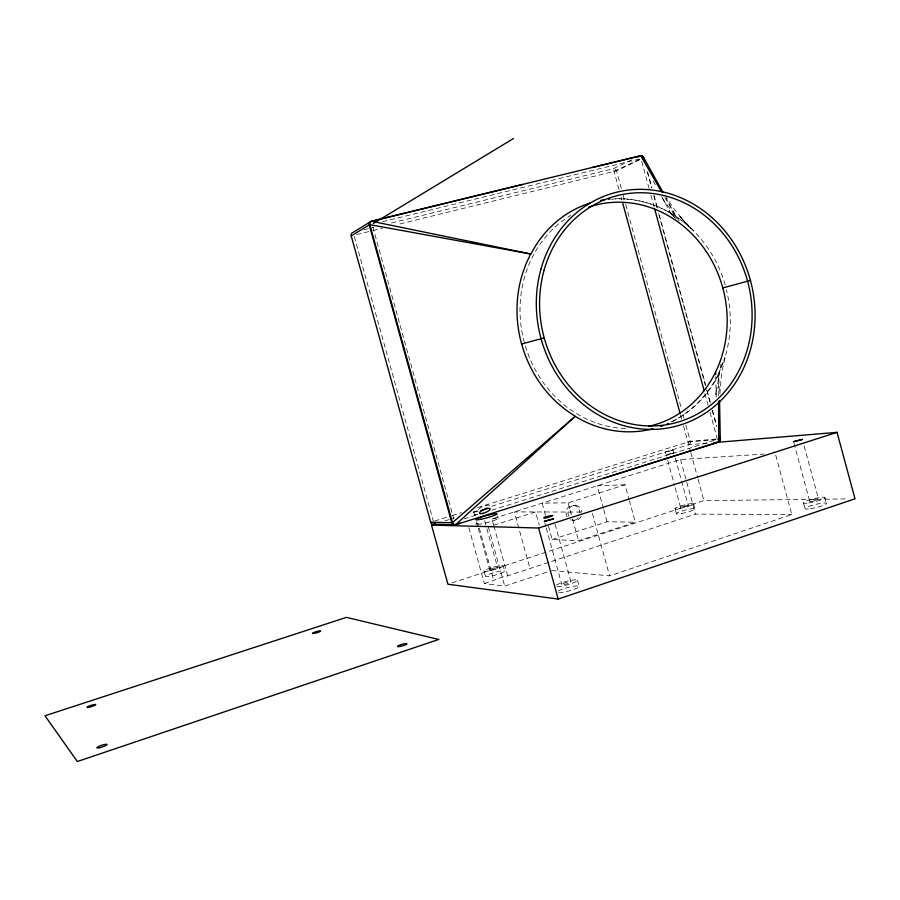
<?xml version="1.0" encoding="UTF-8"?>
<svg xmlns="http://www.w3.org/2000/svg" width="900" height="900" viewBox="0 0 900 900"><rect width="100%" height="100%" fill="white"/><g stroke="black" fill="none" stroke-linecap="round" stroke-linejoin="round"><path stroke-width="0.67" stroke-dasharray="4.5 3.38" d="M718.582 395.831L718.661 373.59C708.413 394.256 691.774 412.076 670.793 421.999M719.887 393.874L721.688 372.24L726.469 352.103A117.248 105.188 75.9 0 0 726.401 289.654M716.119 390.499L715.804 394.886L721.35 361.991M680.512 507.251L688.185 505.238L680.512 507.251L675.011 487.125M478.226 528.266L489.645 569.52L490.455 569.655L497.565 567.394L486.889 528.784M673.886 452.88L666.27 454.95L673.886 452.88L672.952 450.056L665.505 452.036L667.316 458.955M489.656 569.576L493.605 567.877L497.565 567.394M673.121 450.169L665.449 452.093M718.673 373.556L724.916 357.615L718.673 373.556L719.404 394.144M478.058 514.429L474.536 514.957L478.159 513.562M474.536 514.957L473.771 512.033L478.147 510.48M631.643 159.907L613.327 168.683L391.298 223.031M614.059 171.394L639.731 159.21M639.799 159.75L616.511 170.797L397.53 224.539M551.722 570.533L609.592 575.865L791.82 514.541L775.575 454.657M468.866 527.704L484.335 583.56L504.709 586.102L549.113 571.399M484.335 583.56L493.796 580.444A10.957 1.564 -15.3 0 1 507.701 575.865L695.452 514.102L791.82 514.541M548.438 526.061L552.161 539.539L578.554 540.72L635.299 522.202L629.438 500.827M451.912 582.919L703.901 500.647L848.002 498.881M552.161 539.539L607.039 521.752L635.299 522.202M493.582 525.262L535.567 511.965L539.246 525.274M545.467 515.273L542.126 503.145L568.125 502.841L625.039 484.796L629.066 499.489M475.627 524.126L478.001 523.373L478.991 526.95M493.605 524.903L491.974 518.974L680.546 459.517L764.077 454.061M444.881 520.898L454.275 517.961M473.017 512.111L478.373 510.435M491.76 506.25L688.646 444.724L710.134 442.935M463.984 518.895L478.733 514.271M491.816 510.165L717.435 439.47L710.044 412.335M434.734 520.988L450.81 515.97M452.149 515.554L461.52 512.629M477.596 507.611L690.311 441.293L717.21 438.93M478.046 511.335L473.805 512.145M364.061 229.703L373.59 227.362M356.681 234.562L371.666 230.884M373.027 230.558L382.556 228.218M382.59 221.67L639.63 158.951M687.904 442.035L716.096 439.594M611.37 199.237C641.7 196.661 672.255 209.261 693.506 230.782A117.248 105.289 75.9 0 1 725.49 285.829M625.039 484.796L597.173 485.786L603.383 508.433M573.559 505.339L575.483 505.316M581.04 512.066L514.361 511.909L529.988 568.53M572.366 520.369L574.301 520.391M689.366 226.834L679.129 215.708L693.506 230.782L685.046 223.099L675.9 216.315A117.236 105.671 75.1 0 0 612.709 198.877M676.249 218.722L668.194 210.938L675.776 218.61M686.273 223.875L674.347 209.329L666.495 197.662M679.174 220.995L662.164 198.203L664.999 202.646M664.988 197.708L675.877 216.292L665.955 197.73M653.107 180.877L656.494 187.076M661.725 196.661L671.738 214.987M497.565 516.004L498.195 518.231M372.848 226.935L453.848 519.131M354.33 236.588L433.395 521.404M568.125 502.841L572.22 517.725M572.591 519.075L578.554 540.72M577.541 580.252L579.217 586.339M555.064 524.227L570.983 582.008A4.759 0.743 -14.9 0 1 563.884 584.528A4.759 0.743 -14.9 0 1 564.289 583.099A4.759 0.743 -14.9 0 1 570.983 582.075M544.759 522.686L545.873 526.714M546.233 528.053L561.791 584.46M493.942 526.095L507.701 575.865M503.213 565.875A9.956 1.339 -15.3 0 1 488.846 570.949A9.956 1.339 -15.3 0 1 488.756 568.564A9.956 1.339 -15.3 0 1 503.213 565.875L504.675 571.129A9.956 1.373 -15.3 0 1 490.309 576.236A9.956 1.373 -15.3 0 1 490.207 573.795A9.956 1.373 -15.3 0 1 504.675 571.129M488.329 526.928L504.709 586.102M484.673 520.796L486.517 527.456M479.317 528.131L493.796 580.444M476.381 521.618L477.855 526.939M483.998 571.039L485.46 576.293M675.067 508.714L676.451 513.765M603.754 509.76L607.039 521.752M592.425 513.416L609.592 575.865M647.685 172.148L651.87 187.583M653.974 195.289L657.562 208.507M659.351 215.111L705.656 385.155M707.141 390.623L710.426 402.649M712.519 410.299L716.692 425.599M647.168 171.574L651.6 187.841M653.816 195.975L657.135 208.181M658.62 213.604L706.241 388.53M706.613 389.88L709.942 402.086M712.148 410.22L716.58 426.499M641.689 161.336L649.08 188.471M650.925 195.255L654.255 207.472M704.869 393.345L708.199 405.551M621.315 188.381L616.511 170.797A2.812 2.52 68.8 0 0 613.327 168.683L619.234 190.339M623.149 195.143L625.365 203.254M625.736 204.604L681.446 408.836M682.931 414.236L684.034 418.298M685.879 425.059L690.311 441.293A2.79 2.509 83.3 0 1 688.646 444.724M621.079 197.111L621.821 199.811M680.524 414.979L681.637 419.029M683.482 425.801L690.457 451.384M690.817 452.711L697.725 478.012M698.085 479.34L703.901 500.647M693.607 503.719L694.991 508.77M680.546 459.517L695.452 514.102M675.326 458.213L688.163 505.192M667.676 460.294L674.64 485.786M824.771 497.407L826.335 503.168M804.15 445.984L818.528 499.084M793.946 443.081L809.752 501.435M803.52 503.111L805.072 508.86M715.748 376.74L716.332 398.498M558.124 591.053A11.543 1.845 -14.9 0 1 575.246 586.012A11.543 1.845 -14.9 0 1 574.785 589.106A11.543 1.845 -14.9 0 1 557.865 592.751M578.261 517.748A7.549 6.93 87.9 0 1 570.319 519.817M567.113 516.892A7.549 6.93 87.9 0 1 570.96 505.609A7.549 6.93 87.9 0 1 579.881 512.798M581.006 516.476A7.571 6.952 87.9 0 1 572.243 519.84M568.699 516.274A7.571 6.952 87.9 0 1 572.884 505.598A7.571 6.952 87.9 0 1 581.794 512.077M491.974 518.974A10.969 1.159 -15.4 0 1 495.99 519.716A10.969 1.159 -15.4 0 1 479.272 524.239M477.202 524.227A10.969 1.159 -15.4 0 1 478.001 523.373M556.447 584.989A11.543 1.8 -14.9 0 1 573.322 579.994A11.543 1.8 -14.9 0 1 573.626 582.784A11.543 1.8 -14.9 0 1 556.639 586.688M625.5 428.468A113.76 102.915 76 0 1 523.946 341.055A113.76 102.915 76 0 1 570.859 215.359M719.055 373.838A117.248 106.403 76.9 0 1 670.916 422.269M478.598 509.603A5.794 1.654 -22.2 0 1 484.875 505.71A5.794 1.654 -22.2 0 1 489.229 506.261M810.371 508.725A11.16 1.609 -13.6 0 0 826.571 503.438A11.16 1.609 -13.6 0 0 810.214 505.901A11.16 1.609 -13.6 0 0 810.371 508.725M681.289 513.529A9.641 1.249 -14.4 0 0 695.059 508.882A9.641 1.249 -14.4 0 0 680.827 511.402A9.641 1.249 -14.4 0 0 681.289 513.529M679.905 508.455A9.641 1.215 -14.4 0 0 693.686 503.831A9.641 1.215 -14.4 0 0 679.455 506.385A9.641 1.215 -14.4 0 0 679.905 508.455M808.796 502.931A11.16 1.564 -13.7 0 0 825.008 497.666A11.16 1.564 -13.7 0 0 808.673 500.186A11.16 1.564 -13.7 0 0 808.796 502.931M811.924 501.368A4.601 0.641 -13.7 0 0 818.617 499.196A4.601 0.641 -13.7 0 0 811.89 500.22A4.601 0.641 -13.7 0 0 811.924 501.368"/><path stroke-width="1.35" d="M718.571 401.423L718.706 441.968L603.259 478.327M369.608 224.752L369.776 224.685A3.105 2.205 -79.5 0 1 371.7 221.287L530.618 253.946L525.634 264.757L521.764 276.053A117.248 106.886 76.1 0 0 521.584 344.002L544.207 337.905M452.171 522.686L452.464 522.641A3.083 2.205 48.6 0 0 455.76 524.543L575.224 416.363A117.248 106.403 76.9 0 0 652.972 428.805M643.477 158.006A2.925 2.599 69 0 0 640.181 155.812L371.272 221.254L353.16 232.369A2.993 2.812 60.1 0 0 351.214 235.912L430.706 522.236A2.959 2.801 -89.3 0 0 434.183 524.239L455.411 524.79L718.2 442.26A2.902 2.576 83.2 0 0 719.91 438.694M351.214 235.912L369.248 224.933A3.105 2.914 60.7 0 1 371.272 221.254M373.298 223.504L513.529 138.476M637.74 156.982L640.181 155.812M435.51 523.822L431.494 525.082L447.919 584.224L558.202 599.062L855 498.803L837.045 432.349L713.846 442.62M431.494 525.082L538.605 528.019L837.045 432.349M455.76 524.543L460.114 523.181M750.431 280.44L722.812 287.933M371.7 221.287L522.596 184.455M662.839 192.06L643.781 157.815A2.97 2.779 -35 0 0 640.778 155.801L592.594 167.456M430.706 522.236L451.811 522.709A3.083 2.902 -89.7 0 0 455.411 524.79M530.606 253.969L369.821 224.662L452.464 522.641L575.201 416.34L565.459 409.702L556.414 402.053A117.248 106.785 76 0 1 521.663 343.98M661.511 191.768L640.778 155.801M369.248 224.933L451.811 522.709M538.605 528.019L558.202 599.062M643.781 157.815L644.681 161.123M719.674 436.534L720.27 438.716A2.948 2.768 0.5 0 1 718.706 441.968M654.626 208.822L704.137 390.634M622.553 202.523L680.153 413.618M715.613 372.004L715.68 374.377M719.55 400.478L720.27 438.716M588.78 207.112A113.76 102.915 76 0 1 722.745 287.719A113.76 102.915 76 0 1 648.72 426.308M668.43 423.416A117.248 106.403 76.9 0 1 667.181 423.968M663.379 425.509A117.248 106.403 76.9 0 1 660.814 426.442M530.865 254.104A117.236 105.671 75.1 0 1 589.86 203.141M600.48 200.441A117.236 105.671 75.1 0 1 604.53 199.744M608.602 199.215A117.236 105.671 75.1 0 1 609.964 199.08M487.159 508.05A5.794 1.654 -22.2 0 1 480.983 510.379M553.59 518.85L544.387 521.336L553.59 518.85M552.668 515.531C541.429 520.661 540.067 516.881 552.668 515.531M802.429 439.425L793.508 441.686L802.429 439.425M438.683 639.45L77.321 761.524L45 715.77L346.421 617.366L438.683 639.45M314.438 633.341A4.286 0.608 -16.3 0 0 320.67 631.024A4.286 0.608 -16.3 0 0 314.55 632.205A4.286 0.608 -16.3 0 0 314.438 633.341M89.258 707.209A4.612 0.652 -17.6 0 0 95.749 704.576A4.612 0.652 -17.6 0 0 89.044 706.095A4.612 0.652 -17.6 0 0 89.258 707.209M399.983 646.481A4.939 0.821 -16 0 0 406.935 643.77A4.939 0.821 -16 0 0 399.645 645.109A4.939 0.821 -16 0 0 399.983 646.481M99.529 747.72A5.411 0.9 -17.9 0 0 107.1 744.48A5.411 0.9 -17.9 0 0 99.203 746.19A5.411 0.9 -17.9 0 0 99.529 747.72M480.803 519.3A10.969 1.125 -15.4 0 0 497.036 513.956A10.969 1.125 -15.4 0 0 481.556 517.084A10.969 1.125 -15.4 0 0 480.803 519.3M544.174 269.921A117.27 105.559 76 0 0 669.859 424.114A117.27 105.559 76 0 0 723.476 234.023A117.27 105.559 76 0 0 544.174 269.921M541.024 268.864A120.712 108.653 76 0 0 670.5 427.5A120.712 108.653 76 0 0 725.558 231.773A120.712 108.653 76 0 0 541.024 268.864M482.647 513.428A5.794 1.631 -22.3 0 0 490.23 508.826A5.794 1.631 -22.3 0 0 481.702 510.761A5.794 1.631 -22.3 0 0 482.647 513.428"/></g></svg>
